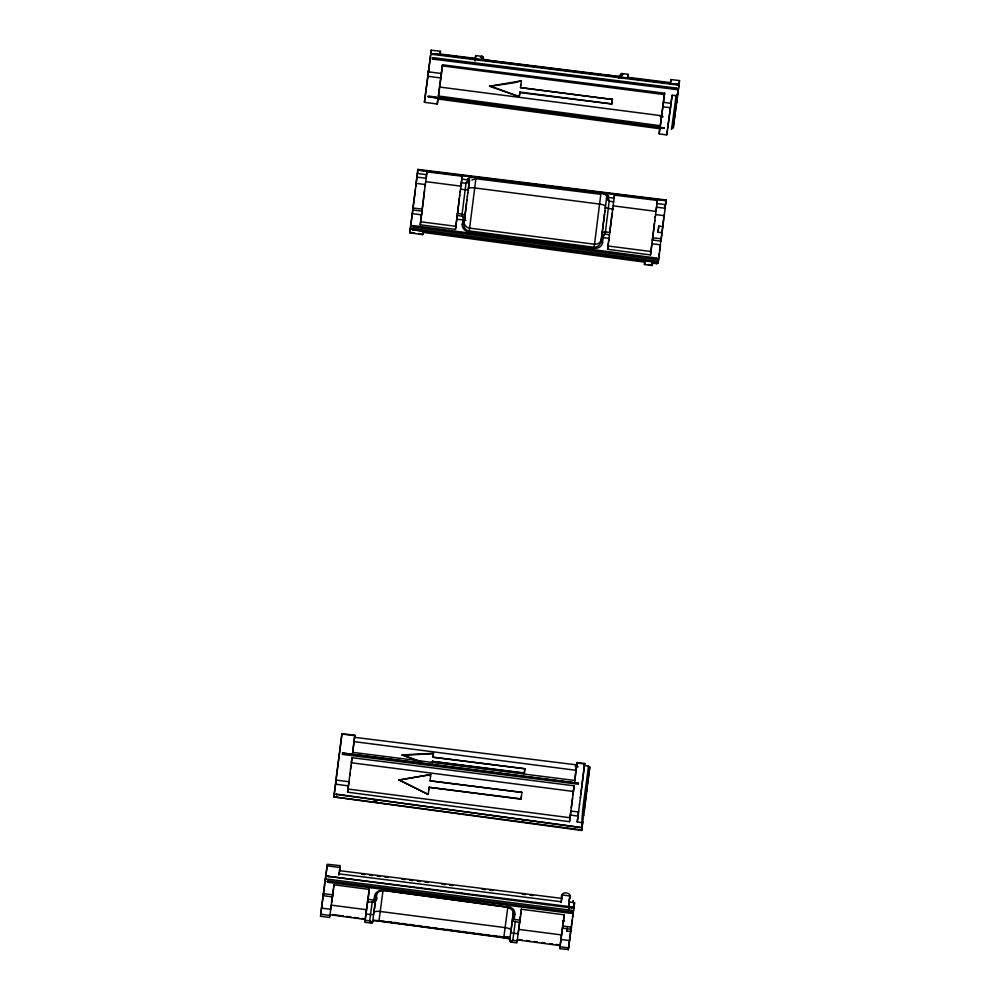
<?xml version="1.0" encoding="UTF-8"?>
<svg xmlns="http://www.w3.org/2000/svg" width="1000" height="1000" viewBox="0 0 1000 1000"><rect width="100%" height="100%" fill="white"/><g stroke="black" fill="none" stroke-linecap="round" stroke-linejoin="round"><path stroke-width="1.5" d="M335.962 794.4L580.763 827.487L336.138 794.112L336.688 794.812M332.788 894.775L323.525 893.688L323.3 895.688L332.488 896.938L332.7 894.85L332.488 896.938M376.25 895.713C379.7 905.837 366.55 895.188 367.675 901.7L372.25 902.325M515.388 921.737L519.75 922.325L519.987 920.05L518.112 933.825L513.75 933.25A3.088 0.925 7.4 0 1 510.812 931.938L513.525 911.538M568.562 948.112L571.4 926.963L571.15 929.3L562.587 928.138L562.825 925.812L560.025 946.787L568.6 947.862M667.575 128.55L670.487 107.7M571.8 907.987L327.6 876.25L571.938 906.9C573.787 907.475 570.95 909.038 571.962 906.762M375.675 900.1L375.938 897.537L374.137 910.713M515.388 921.65A3.287 2.875 -61.5 0 1 512.587 918.725L512.975 916.012L511.025 930.325M581.575 788.363L584.388 765.575L588.362 766.075L589.775 767.1L586.525 792.188M652.55 262.462L652.438 263.475L658.075 263.363L659.275 253.287M428.45 70.675L428.237 72.737L431.25 50.225L440.475 51.238L440.163 54.013L475.4 58.388L475.037 61.175M340.025 867.337L339.2 873.888L561.325 901.762L562.175 894.95L569.825 895.975C569.113 897.425 568.088 922.9 569.125 900.9M573.075 902.337L573.225 900.7L573.1 901.4M673.425 126.425L673.275 128.038L679.525 80.588L670.938 79.525L670.6 82.625L627.7 77.3L628.038 74.262L622.15 73.537A1.55 1.5 4.1 0 0 620.425 74.825L620.275 76.188A1.55 1.487 6.4 0 1 621.987 74.912L622.15 73.537M676.488 102.963L677.387 96.775M588.425 766.125C586.138 787.362 581.538 809.425 581.712 830.462L333.85 796.963L341.95 733.913M327.325 864.275L340.225 865.638L339.462 870.662L561.6 898.35C559.312 889.775 574.587 892.062 569.188 899.8M352.688 752.188L354.85 735.075L341.962 733.838M409.762 232.825L417.262 174.925M424.425 102.112L428.425 70.8M417.4 173.787L417.9 169.4L666.125 200L665.575 204.938M428.113 75.338L431.275 50.113M417.438 173.463L426.625 174.7L426.95 171.85L462.188 176.225L461.863 179.062L468.475 179.95A1.538 1.475 12.6 0 1 469.338 181.5M652.438 263.475L652.125 265.562L644.475 264.538L644.825 262.175L422.95 232.35L422.625 234.6L422.938 231.912M437.275 103.837L437.438 102.487M367.625 900.625L364.837 922.262L371.463 923.088A1.538 1.475 12.6 0 0 372.688 921.838L374.137 910.575M371.087 921.925L370.95 923.088A1.55 1.487 1.5 0 0 372.688 921.8L372.812 920.65A1.55 1.487 6.4 0 1 371.55 921.912M475.4 58.388L475.712 55.562L482.325 56.45A1.538 1.475 0.3 0 1 483.188 57.975L483.05 59.162A1.55 1.487 6.4 0 0 481.712 57.488L481.838 56.325A1.55 1.487 11.4 0 1 483.188 58.012M469.338 181.462L469.462 180.312A1.55 1.487 6.4 0 0 468.125 178.637L467.987 179.8A1.55 1.487 1.5 0 1 469.338 181.462L467.85 192.913M568.375 949.488L559.75 948.725L560.1 945.625L517.25 939.875L516.912 942.913L511.037 942.113A1.55 1.5 8.5 0 1 509.7 940.425L509.85 939.062A1.55 1.487 6.4 0 0 510.538 940.512M511.037 942.113L511.188 940.738M608.25 197.413L608.4 196.038A1.55 1.487 6.4 0 0 606.688 197.325L606.538 198.675A1.55 1.487 11.3 0 1 608.25 197.413L614.138 198.175L614.475 195.113L657.375 200.438L657.025 203.562L665.612 204.613M580.775 794.625L584.7 763.512L577.025 762.537L574.438 783.3M678.05 92.675L676.1 95.7L672.113 95.225L666.787 134.95L659.125 133.875L659.837 128M659.137 133.663L659.9 128.725L438.025 99.012L437.275 104.038M644.463 264.5L644.788 261.8M568.312 949.887L571.038 928.3M581.712 830.462L582.4 824.525M666.787 134.688L667.362 130.087M652.113 265.525L652.412 263.087M676.1 95.7L671.55 129.375L671.8 127.5M423.963 195.3L422.013 211.137L412.825 209.988L415.363 189.537M457.05 217.15L455.462 229.4L420.25 224.788L424.35 192.275M455.462 229.4L459.375 198.312M457.212 215.863L459 201.262M463 220.087A3.337 1.575 -84 0 0 461.825 216.112L465.988 183.287L467.887 180.087M466.512 203.337L463.913 224.163A6.175 6.175 0 0 0 469.162 231.062M464.475 219.862L463.038 220.05L462.35 224.237L463.925 224.088L466.938 199.95M469.263 230.925L475.875 178.725L600.825 194.3L594.125 247.262L469.263 230.925L469.113 232.05L593.975 248.388L594.113 247.288M604.087 217.512L601.038 242L603.675 220.787M601.013 242.138L602.513 242.575L603.162 237.65A3.325 1.475 -77.4 0 1 605.15 234.137L609.188 201.188L613.675 201.812M652.013 243.2L650.487 254.913L607.625 249.3L608.362 242.9M605.15 234.1L609.513 234.737L611.413 219.237M562.875 925.975L571.45 927.138L574.575 902.463L573.625 908.875M650.487 254.913L654.85 220.413M652.375 240.387L654.475 223.3M656.55 262.825L656.413 264M660.95 241.425L663.363 222M467.925 178.612A7.45 1.988 7.1 0 1 475.975 177.75L600.962 193.2M577.025 762.537L574.7 780.875M327.275 864.775L323.725 890.387M433.263 754.737L433.438 753.3L402.137 754.95L418.825 761.213M433.438 753.3L432.962 757.212L524.875 768.75L432.962 757.212M600.938 193.4L600.95 193.225A7.438 1.988 7.1 0 1 608.6 196.062M664.712 200.413L420.375 170.275M664.025 200.2L419.688 170.387M433 756.875L433.162 755.575M524.663 770.387L524.875 768.75M524.712 770.062L524.312 773.263L432.438 761.388L524.35 772.95L524.538 771.462M608.538 241.525L609.4 234.587M586.35 793.612L584.475 808.462M323.525 894.163L327.15 865.8M327.65 882.25L327.837 880.812L571.337 911.9L572.013 912.75L571.15 913.388L327.65 882.288L326.975 881.513L327.788 880.812M432.75 58.975C433.8 56.238 430.825 58.412 432.738 59.112L676.325 89.537L677.175 88.888L676.562 88.062L432.925 57.625M677.725 84.45L432.725 53.688M570.4 814.95L569.487 821.7L347.587 792.175L348.963 781.762L336.112 780.062L333.85 796.963M437.475 102.212L437.95 98.362M489.075 60.95L489.15 60.362A7.438 1.988 7.1 0 1 481.512 57.475M432.25 762.887L432.488 761.075M569.487 821.7L572.025 802.375M662.775 226.637L658.787 226.088L658.487 228.475M677.087 83.7L676.988 84.488M676.488 88.238L676.325 89.475M674.225 119.9L673.5 125.463M659.55 251.038L660.188 246.025M342.438 753.025L578.462 783.225L578.325 784.237L342.262 754.375M328.45 875.7L328.3 876.9M412.663 211.325L409.775 232.862L422.625 234.6M421.875 212.312L420.25 224.788M426.475 175.9L426.2 178.113M338.888 875.15L339.275 872.163M438.438 96L442.537 64.8L664.6 93.2L662.913 106.337L660.325 125.712L438.438 96L442.537 64.8M461.7 180.438L460.175 192.188M489.525 86.263L521.388 80.812L513.375 82.925L489.525 86.263L519.275 96.713L519.9 92.062L611.763 103.925L519.825 92.613M519.275 96.713L489.6 85.7M520.5 87.6L612.362 99.462L520.5 87.6L520.837 85.013M609.65 232.537L611.788 216.35M561.062 902.625L561.6 898.35M660.325 125.712L664.6 93.2M578.45 783.325L342.438 753.05M571.163 913.325L571.337 911.95M587.312 787.175L584.075 811.625M658.375 229.338L658.012 232.262L662 232.725M660.525 243.287L663.775 218.837M424.038 194.213L424.55 190.725M350.55 769.062L352.05 757.7L574.15 785.812L572.15 801.038M349.7 775.675L351.075 765.4M458.938 201.262L459.775 195.263M466.788 200.95L467.388 196.45M430.5 776.825L430.788 774.562L398.95 780.037L428.225 794.438L399 779.725M429.988 780.825L521.888 792.387L429.988 780.825L430.538 776.513M521.888 792.387L521.013 799.188L429.15 787.312L521.062 798.85L521.337 796.675M614.1 76L584.725 72.825M512.688 918.725L513.35 913.612A6.162 5.325 7.5 0 0 507.975 907.8M604.175 216.625L604.963 210.7M603.663 220.675L604.525 214.125M611.45 218.425L611.975 214.887M572.975 794.562L574.15 785.812M572.575 798.088L571.287 807.712M580.363 797.887L581.487 789.287M579.5 804.6L580.55 796.637M672.113 95.225L670.5 107.762L662.85 106.762M579.625 830.238L579.725 829.5M587.05 787.712L587.325 785.612M658.012 232.262L658.787 226.088M582.5 823.725L583.663 814.75M665.288 207.237L665.375 206.55M336.188 778.375L341.987 733.487M415.75 185.525L417.9 169.4M425.15 186.075L426.95 171.85M425.35 184.1L424.363 191.688M348.837 782.387L350.037 773.5M348.875 782.438L347.587 792.175M462.188 176.225L460.887 186.163L425.675 181.612M459.588 196.238L460.238 191.163M469.462 180.312L468.387 188.588A6.175 1.438 7.4 0 1 474.675 187.938L599.55 204.075A6.175 1.438 7.4 0 1 605.513 206.3M467.312 196.838L467.85 192.688M428.837 789.688L429.2 786.975M428.225 794.438L428.888 789.338M507.962 907.25L383.175 890.35L507.962 907.288M605.25 208.337L606.688 197.325M604.712 212.475L605.413 207.325A3.088 0.725 7.4 0 0 608.375 208.438L612.737 209.013M612.55 210.463L614.475 195.113M609.075 238.125L607.625 249.3M612.163 213.4L612.762 208.312M611.775 215.9L612.1 213.363M570.788 811.975L570.5 814.137M657.375 200.438L655.95 211.375L613.088 205.825M655.225 217.488L656.575 207.113M654.65 221.45L655.3 216.375M579.562 804.275L578.562 812.038L570.913 811.025M578.612 811.413L577.25 821.963L581.25 822.562M578.438 812.975L578.125 815.375M583.688 815.5L584.538 808.95M663.975 217.275L665.163 208.188M663.312 221.513L664.163 214.963M428.038 75.875L424.425 102.312L437.262 104.038M323.663 890.925L320.475 916.237L329.65 917.487L329.963 914.725L365.163 919.45M320.675 914.837L323.525 893.612M323.512 894.225L323.425 894.9M440.2 53.275L440.45 51.363M331.525 902.763L332.413 896.075M329.875 915.938L331.213 905.15L366.438 909.7M332.713 895.337L334.087 884.812L369.3 889.4L367.9 900.1M475.438 57.6L475.7 55.688M365.075 920.638L367.788 900.913M367.875 900.238L369.3 888.288M373.925 912.325L376.312 894.338M520.763 85.625L521.388 80.812M372.488 921.038A7.438 1.988 7.7 0 1 378.938 921.112L503.75 937.825L507.95 906.213M509.7 940.425L511.012 930.25A6.175 1.863 7.4 0 0 505.087 927.613L380.213 911.475A6.175 1.863 7.4 0 0 373.875 912.537M520.037 920.175L514.163 919.375L514.8 914.45L513.325 913.875M511.425 942.013L512.788 940.337L515.337 921.338M627.75 76.287L628.013 74.375M520.037 920.263L521.462 909.262L564.338 914.85L562.837 926.312M670.662 81.562L670.913 79.65M560.1 945.625L564.225 914.488M587.525 784.1L589.775 767.1M674.425 118.4L676.2 104.838M582.438 825.05L582.85 821.938M665 208.538L665.4 205.413M658.075 263.363L660.525 244.775L651.938 243.787M571.425 925.362L572.15 919.85M428.212 96.025L664.025 127.825M656.825 262.175L412.1 229.638M413.387 225.575L656.7 258.087L657.362 258.925L656.5 259.562L413.188 227.05C411.262 226.425 414.25 224.2 413.2 226.912M332.688 894.038L333.4 888.713M611.7 104.488L611.987 102.325M611.912 102.888L612.212 100.638M612.137 101.213L612.438 98.875M520.35 916.35L517.188 940.962L512.837 940.288M663.988 128.1L428.1 96.85M578.1 815.6L577.25 821.963M676.5 103.225L676.663 101.3M676.5 102.5L676.8 101.088M677.55 95.538L679.5 80.7M656.062 262.538L656.812 262.325M656.137 261.962L656.038 262.675M656.55 259.188L656.75 258.087M572.487 917.3L573.375 910.7M336.475 796.5L336.388 797.163L580.425 829.712M519.45 95.425L519.637 94.062M519.7 93.513L519.9 92.062M520.588 914.575L521.35 908.95M566.775 930.975L567.163 928.15L566.775 930.975L570.75 931.488M665.588 204.062L666.125 200M333.6 887.225L333.938 884.737M367.725 901.363L367.9 899.587M332.413 896.812L330.737 909.312L321.55 908.112M352.05 757.7L351.35 762.763L573.375 791.45M430.788 774.562L398.95 780.037M372.262 901.538L369.7 920.863L370.7 923.05M383.075 890.075L378.963 921.038M584.388 765.575L584.688 763.475M327.6 876.25L328.363 875.962M376.213 895.975C374.4 895.425 372.4 901.05 375.312 900.425M480.5 57.488L481.562 56.3M665.325 205.5L664.5 206.488M419.663 170.2L420.387 170.15M664.675 200.575L663.975 200.6M412.088 229.475L412.825 229.45M464.188 220.062L456.775 219.25M373.6 920.138L503.837 937.212M402.088 755.275L433.387 753.675M433.4 53.637L677.738 84.3M489.162 60.338L614.125 75.85A7.438 1.988 7.1 0 0 622.188 74.938M488.675 60.9L493.713 61.525M496.8 61.9L501.425 62.475M504.513 62.862L509.137 63.438M512.225 63.812L526.1 65.537M529.188 65.925L533.825 66.5M536.9 66.888L541.538 67.463M544.625 67.838L549.25 68.412M552.337 68.8L573.925 71.475M577.013 71.862L581.65 72.438M413.05 208L422.238 209.137M457.488 213.512L462.062 214.088A3.088 2.95 6.5 0 1 464.762 217.4M609.775 232.425L605.413 231.875A3.088 2.95 6.5 0 0 601.975 234.412M652.675 237.75L661.25 238.812M341.938 734.05L354.8 735.638L352.725 752.362L574.825 780.487M576.987 763.062L584.637 764M354.525 737.325L576.675 764.887M327.137 865.875L340 867.475M430.825 54.188L679.013 85.188M416.975 177.138L426.175 178.287M461.4 182.712L465.988 183.287A3.2 0.663 -19.9 0 0 468.975 181.9M656.575 207.2L665.15 208.275M457.25 215.512L461.838 216.088M652.412 240.037L660.987 241.125M412.362 213.663L421.55 214.825M609.05 238.388L602.362 237.5M575.175 766.425L578.25 766.8M361.7 874.212L364.787 874.6M369.412 875.175L372.5 875.562M377.137 876.137L380.213 876.525M384.85 877.1L387.938 877.475M401.825 879.212L404.913 879.6M409.538 880.175L412.625 880.562M417.25 881.137L420.337 881.513M424.975 882.1L428.062 882.475M441.95 884.212L445.037 884.6M449.663 885.175L452.75 885.562M482.075 889.212L485.163 889.6M489.787 890.175L492.875 890.55M522.2 894.212L525.288 894.6M529.913 895.175L533 895.55M415.65 186.287L416.45 186.388M325.513 878.888L573.612 910.562M442.375 65.9L664.388 94.6M439.575 87.037L661.587 115.725M420.588 221.762L455.812 226.312M608 245.987L650.875 251.525M353.975 741.6L575.988 770.3M347.975 789.025L569.987 817.725M459.05 892.525L462.137 892.925M323.775 890.05L324.575 890.15M562.487 920.788L564.4 921.038M518.625 929.362L561.5 934.912M428.562 71.838L441.425 73.513M663.425 102.35L671.075 103.35M427.987 76.312L440.85 77.975M660.05 116.412L663.138 116.825M416.163 183.363L425.35 184.562M460.562 189.15L465.138 189.75A3.088 0.725 7.4 0 0 468.3 189.425M655.6 214.6L664.175 215.712M365.95 913.913L370.525 914.513A3.088 0.925 7.4 0 0 373.713 913.988M560.975 939.438L569.55 940.562M462.788 220.05L465.863 220.463M335.562 784.188L348.425 785.875M570.375 815.075L578.038 816.087M569.087 901.95L573.062 902.475L574.3 905.05M428.125 96.613L663.975 128.188M410.45 228.312L658.35 261.438M412.775 229.838L656.087 262.35M373.787 801L376.85 801.4M388.088 921.6L391.175 922M394.25 922.412L397.325 922.825M401.95 923.45L405.025 923.863M409.65 924.475L412.725 924.887M417.35 925.5L420.425 925.913M425.05 926.525L428.125 926.938M432.75 927.562L435.825 927.975M446.613 929.412L451.225 930.025M454.312 930.438L457.388 930.85M462.013 931.462L465.087 931.875M469.712 932.487L472.788 932.9M477.413 933.525L480.487 933.938M485.112 934.55L488.188 934.963M492.8 935.575L495.887 935.987M498.963 936.4L502.05 936.812M332.612 914.6L343.387 916.038M346.475 916.45L351.087 917.075M354.175 917.475L358.787 918.1M361.875 918.512L364.95 918.925M377.275 920.562L508.162 938.05M518.938 939.488L522.025 939.9M526.638 940.512L529.725 940.925M534.338 941.538L537.425 941.95M542.038 942.575L545.125 942.975M549.738 943.6L552.825 944.013M555.9 944.425L558.975 944.837M433.413 54.05L432.738 53.85M409.825 232.312L410.625 232.413M411.425 232.525L414.637 232.963M418.663 233.5L422.675 234.037M644.525 264L645.475 264.137M648.35 264.525L652.175 265.038M320.763 914.212L329.938 915.462M365.125 920.238L369.7 920.863A3.312 0.887 30.6 0 0 371.975 921.775M570.487 927.938L571.225 928.037M514.163 919.375L513.3 919.175M336.375 796.85L335.737 796.625M485.962 60.487L484.525 60.15M402.137 754.95L420.737 761.587M607.25 199.675L609.25 201.1L608.462 198.6M622.487 73.737L622.888 74.513M569.525 936.938L569.788 937.8M481.35 57.925A3.312 0.9 -15.7 0 1 482.5 57.85M619.875 77.475A6.162 1.525 23.4 0 1 618.25 77.938M620.588 74.513A3.312 1.25 36.7 0 1 621.237 74.45M524.3 820.212A7.438 1.988 7.7 0 1 522.475 820.638M601.087 193.188A6.162 3.113 7.1 0 1 606.712 196.55M471.912 180.012A6.175 1.65 -9.5 0 1 475.75 179.075M464.225 221.462A6.175 5.888 6.5 0 0 469.588 228.1L594.462 244.237A6.175 5.888 6.5 0 0 601.35 239.188M601.575 237.075A3.312 2.675 -43.1 0 1 605.1 234.35M602.712 242.613A7.438 7.175 7.5 0 1 594.012 248.2M469.125 231.863A7.438 7.175 7.5 0 1 462.15 224.225M461.825 216.188A3.312 2.938 61.5 0 1 464.7 219.775M600.75 242.162A6.162 5.737 -40.1 0 1 594.212 247.213M508.025 906.825A7.438 7.163 7.5 0 1 515 914.463M374.438 896.112A7.45 7.175 7.6 0 1 383.137 890.537M372.7 902.387A3.35 1.438 87.8 0 1 372.287 902.1M374.175 900.438A3.35 1.438 87.8 0 1 373.225 902.362M376.488 895.763A6.175 5.7 53.5 0 1 383.013 890.888M375.887 898.188A3.088 3 6.3 0 1 375.525 899.25M376.512 893.512A6.175 6 6.3 0 1 376.763 892.65M513.425 909.45A6.175 6 6.3 0 1 513.525 909.887M513.462 918.763A3.088 3 6.3 0 1 512.913 916.637M512.875 940.588A3.312 1.262 -21.8 0 1 509.787 940.775M503.75 937.875A7.438 1.988 7.7 0 1 510.538 939.8M375.737 900.25A3.2 2.788 72.5 0 1 372.287 902.175M503.975 936.925A6.162 1.538 -8.6 0 1 509.25 938.388"/></g></svg>
